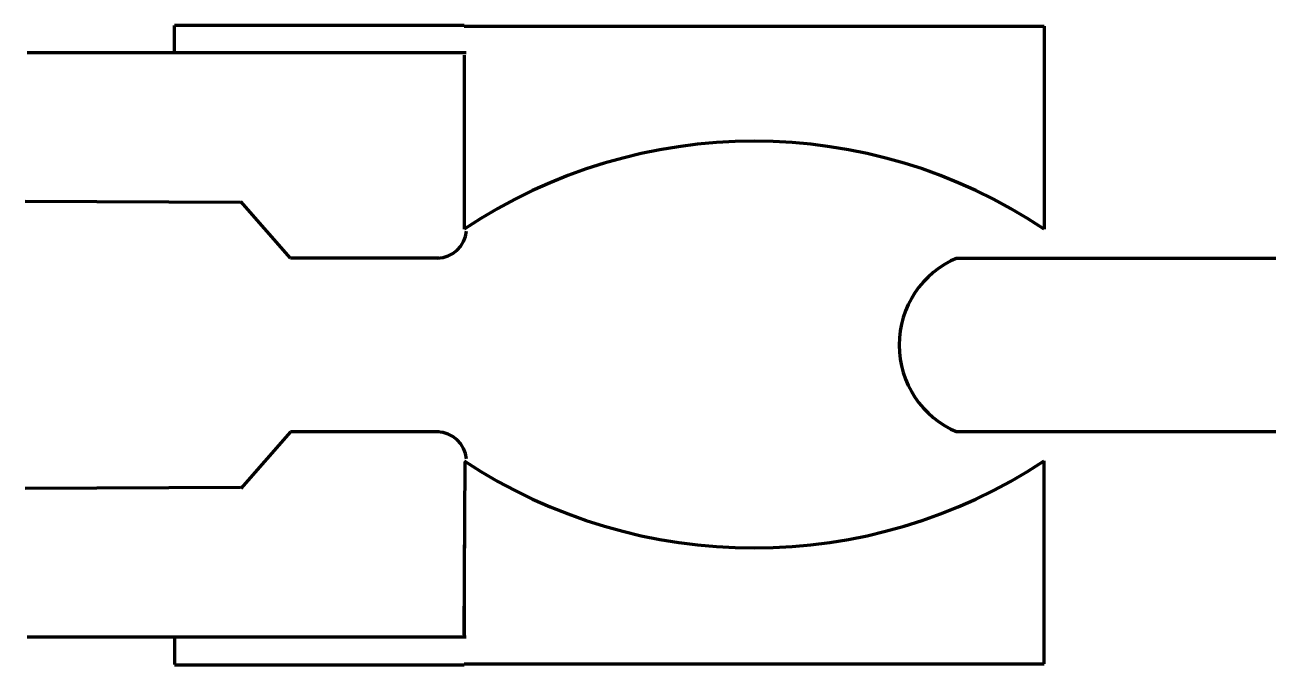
# Model space of a CAD drawing. Header units: millimetres. Extents: x -152 to 280, y -110 to 110.
import ezdxf

# ---------------------------------------------------------------- set-up
doc = ezdxf.new("R2010")
doc.units = ezdxf.units.MM
doc.layers.get('0').update_dxf_attribs({"linetype": 'CONTINUOUS', "lineweight": 0})
doc.layers.add('femaleContact', color=7, linetype='CONTINUOUS', lineweight=200)
doc.layers.add('nozzleCylinder', color=7, linetype='CONTINUOUS', lineweight=200)

msp = doc.modelspace()

# ---------------------------------------------------------------- linework, layer by layer
for p, q in [((200, 110), (100, 110)), ((200.2, 93.75), (200, 110)), ((200.26, 93.76), (200.26, 93.76)), ((200.2, -93.75), (200, -110)), ((200.26, -93.76), (200.26, -93.76)), ((200, -110), (100, -110)), ((200, -110), (200, -110))]:
    msp.add_line(p, q)
for p in [(130, 110), (0, -80), (0, -90)]:
    msp.add_point(p)
at = {"layer": 'femaleContact'}
for p, q in [((0.61, 100.71), (-150.76, 100.71)), ((-77.21, 49.19), (-151.55, 49.53)), ((-60, 30), (-77.09, 49.53)), ((-8.71, 29.94), (-60, 30)), ((-60, -30), (-77.09, -49.53)), ((-8.71, -29.94), (-60, -30)), ((-77.21, -49.19), (-151.55, -49.53)), ((0, -68.97), (0, -100.78)), ((0.61, -100.71), (-150.76, -100.71))]:
    msp.add_line(p, q, dxfattribs=at)
for centre, radius, start, end in [((-9.58, 40.36), 10.43, 272.0113, 353.8812), ((-9.58, -40.36), 10.43, 6.1188, 87.9887), ((100, 111.67), 181.67, 236.6015, 303.3985)]:
    msp.add_arc(centre, radius, start, end, dxfattribs=at)
at = {"layer": 'nozzleCylinder'}
for p, q in [((-100.02, 110.35), (0, 110.31)), ((-100, 100.63), (-99.97, 110.21)), ((0, 110), (200, 110)), ((100.2, 110.31), (100.2, 110.31)), ((200, 110), (200, 40)), ((0, 100), (0, 40)), ((170, 30), (280, 30)), ((280, -30), (170, -30)), ((0, -100), (0.25, -40.25)), ((200, -110), (200, -40)), ((-100, -100.63), (-99.97, -110.21)), ((-100.02, -110.35), (0, -110.31)), ((0, -110), (200, -110)), ((100.2, -110.31), (100.2, -110.31))]:
    msp.add_line(p, q, dxfattribs=at)
for centre, radius, start, end in [((100, -110), 180.28, 56.3099, 123.6901), ((182.5, 0), 32.5, 112.6199, 247.3801)]:
    msp.add_arc(centre, radius, start, end, dxfattribs=at)

doc.saveas('drawing.dxf')
